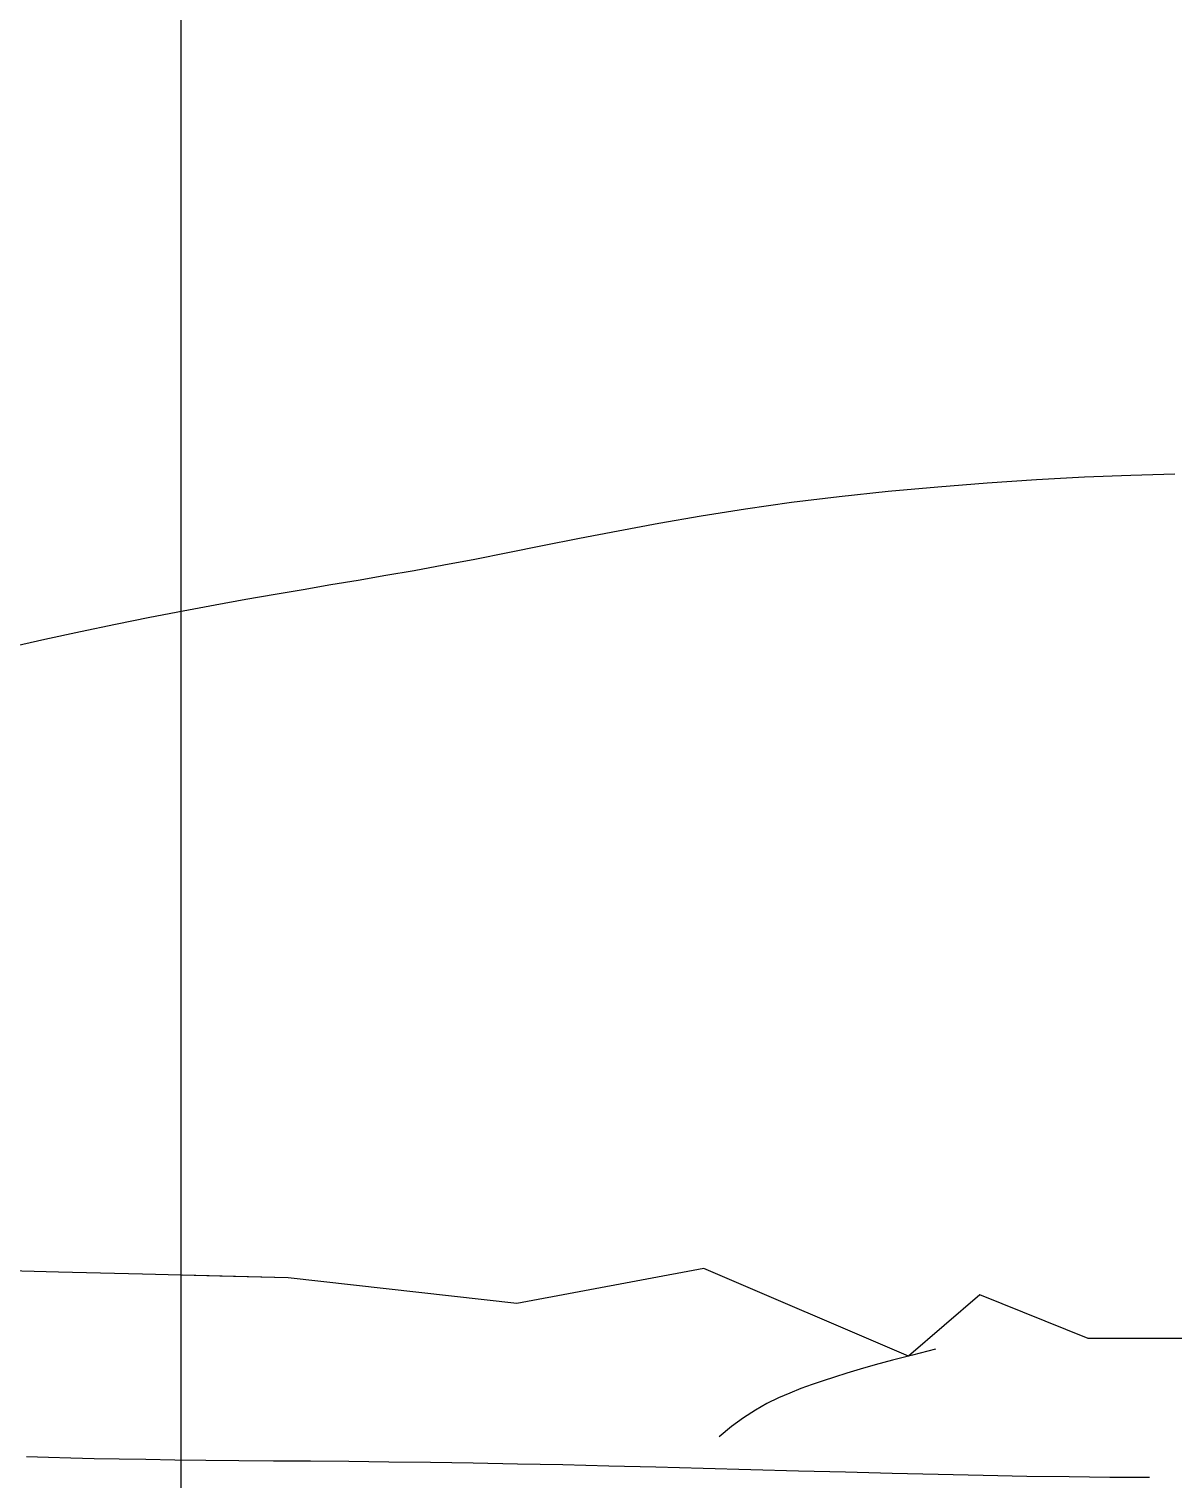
# Model space of a CAD drawing. Header units: millimetres. Extents: x 104198 to 1296755, y -81101 to 81453.
# Drawn here: x 634735.6 to 634869.2, y -26157.3 to -25988 of the extents above; entities that cross this region are included whole.
import ezdxf

# ---------------------------------------------------------------- set-up
doc = ezdxf.new("R2010")
doc.units = ezdxf.units.MM
doc.linetypes.add('HIDDEN2', pattern=[0.1875, 0.125, -0.0625])
doc.layers.add('0家具', color=51, linetype='Continuous')
doc.styles.add('黑体', font='simhei.ttf', dxfattribs={"width": 0.7})
doc.dimstyles.new('立面标注', dxfattribs={"dimtxt": 100, "dimasz": 35, "dimexe": 20, "dimexo": 100, "dimtad": 1, "dimdec": 0, "dimtxsty": '黑体', "dimblk": 'ARCHTICK', "dimcen": 80, "dimdle": 20, "dimclrd": 251, "dimclre": 251, "dimclrt": 256, "dimadec": 0, "dimazin": 0, "dimtfac": 1, "dimtdec": 0, "dimtix": 1, "dimtmove": 2, "dimatfit": 3, "dimldrblk": 'DOT', "dimfxl": 200, "dimfxlon": 1, "dimarcsym": 0})

# ---------------------------------------------------------------- blocks, each defined once
blk = doc.blocks.new('ghfdhrhr')
at = {"color": 250, "linetype": 'HIDDEN2', "ltscale": 600}
for p, q in [((634739.1, -32635.4, 0), (634728.76, -32635.14, 0)), ((634739.1, -32635.4, 0), (634728.76, -32635.14, 0)), ((634739.1, -32635.4, 0), (634728.76, -32635.14, 0)), ((634739.1, -32635.4, 0), (634728.76, -32635.14, 0)), ((634739.1, -32635.4, 0), (634728.76, -32635.14, 0)), ((634739.1, -32635.4, 0), (634728.76, -32635.14, 0)), ((634739.1, -32635.4, 0), (634728.76, -32635.14, 0)), ((634739.1, -32635.4, 0), (634728.76, -32635.14, 0)), ((634739.1, -32635.4, 0), (634728.76, -32635.14, 0)), ((634739.1, -32635.4, 0), (634728.76, -32635.14, 0)), ((634739.1, -32635.4, 0), (634728.76, -32635.14, 0)), ((634739.1, -32635.4, 0), (634728.76, -32635.14, 0)), ((634748.91, -32635.65, 0), (634739.1, -32635.4, 0)), ((634748.91, -32635.65, 0), (634739.1, -32635.4, 0)), ((634748.91, -32635.65, 0), (634739.1, -32635.4, 0)), ((634748.91, -32635.65, 0), (634739.1, -32635.4, 0)), ((634748.91, -32635.65, 0), (634739.1, -32635.4, 0)), ((634748.91, -32635.65, 0), (634739.1, -32635.4, 0)), ((634748.91, -32635.65, 0), (634739.1, -32635.4, 0)), ((634748.91, -32635.65, 0), (634739.1, -32635.4, 0)), ((634748.91, -32635.65, 0), (634739.1, -32635.4, 0)), ((634748.91, -32635.65, 0), (634739.1, -32635.4, 0)), ((634748.91, -32635.65, 0), (634739.1, -32635.4, 0)), ((634748.91, -32635.65, 0), (634739.1, -32635.4, 0)), ((634757.92, -32635.88, 0), (634748.91, -32635.65, 0)), ((634757.92, -32635.88, 0), (634748.91, -32635.65, 0)), ((634757.92, -32635.88, 0), (634748.91, -32635.65, 0)), ((634757.92, -32635.88, 0), (634748.91, -32635.65, 0)), ((634757.92, -32635.88, 0), (634748.91, -32635.65, 0)), ((634757.92, -32635.88, 0), (634748.91, -32635.65, 0)), ((634757.92, -32635.88, 0), (634748.91, -32635.65, 0)), ((634757.92, -32635.88, 0), (634748.91, -32635.65, 0)), ((634757.92, -32635.88, 0), (634748.91, -32635.65, 0)), ((634757.92, -32635.88, 0), (634748.91, -32635.65, 0)), ((634757.92, -32635.88, 0), (634748.91, -32635.65, 0)), ((634757.92, -32635.88, 0), (634748.91, -32635.65, 0)), ((634765.9, -32636.1), (634753.61, -32635.75)), ((634765.9, -32636.1), (634753.61, -32635.75)), ((634765.9, -32636.1), (634753.61, -32635.75)), ((634765.9, -32636.1), (634753.61, -32635.75)), ((634765.9, -32636.1), (634753.61, -32635.75)), ((634765.9, -32636.1), (634753.61, -32635.75)), ((634765.9, -32636.1), (634753.61, -32635.75)), ((634765.9, -32636.1), (634753.61, -32635.75)), ((634765.9, -32636.1), (634753.61, -32635.75)), ((634765.9, -32636.1), (634753.61, -32635.75)), ((634765.9, -32636.1), (634753.61, -32635.75)), ((634765.9, -32636.1), (634753.61, -32635.75)), ((634765.9, -32636.1, 0), (634757.92, -32635.88, 0)), ((634765.9, -32636.1, 0), (634757.92, -32635.88, 0)), ((634765.9, -32636.1, 0), (634757.92, -32635.88, 0)), ((634765.9, -32636.1, 0), (634757.92, -32635.88, 0)), ((634765.9, -32636.1, 0), (634757.92, -32635.88, 0)), ((634765.9, -32636.1, 0), (634757.92, -32635.88, 0)), ((634765.9, -32636.1, 0), (634757.92, -32635.88, 0)), ((634765.9, -32636.1, 0), (634757.92, -32635.88, 0)), ((634765.9, -32636.1, 0), (634757.92, -32635.88, 0)), ((634765.9, -32636.1, 0), (634757.92, -32635.88, 0)), ((634765.9, -32636.1, 0), (634757.92, -32635.88, 0)), ((634765.9, -32636.1, 0), (634757.92, -32635.88, 0)), ((634792.6, -32639.07), (634765.9, -32636.1)), ((634792.6, -32639.07), (634765.9, -32636.1)), ((634792.6, -32639.07), (634765.9, -32636.1)), ((634792.6, -32639.07), (634765.9, -32636.1)), ((634792.6, -32639.07), (634765.9, -32636.1)), ((634792.6, -32639.07), (634765.9, -32636.1)), ((634792.6, -32639.07), (634765.9, -32636.1)), ((634792.6, -32639.07), (634765.9, -32636.1)), ((634792.6, -32639.07), (634765.9, -32636.1)), ((634792.6, -32639.07), (634765.9, -32636.1)), ((634792.6, -32639.07), (634765.9, -32636.1)), ((634792.6, -32639.07), (634765.9, -32636.1)), ((634814.46, -32634.99), (634792.6, -32639.07)), ((634814.46, -32634.99), (634792.6, -32639.07)), ((634814.46, -32634.99), (634792.6, -32639.07)), ((634814.46, -32634.99), (634792.6, -32639.07)), ((634814.46, -32634.99), (634792.6, -32639.07)), ((634814.46, -32634.99), (634792.6, -32639.07)), ((634814.46, -32634.99), (634792.6, -32639.07)), ((634814.46, -32634.99), (634792.6, -32639.07)), ((634814.46, -32634.99), (634792.6, -32639.07)), ((634814.46, -32634.99), (634792.6, -32639.07)), ((634814.46, -32634.99), (634792.6, -32639.07)), ((634814.46, -32634.99), (634792.6, -32639.07)), ((634838.34, -32645.22), (634814.46, -32634.99)), ((634838.34, -32645.22), (634814.46, -32634.99)), ((634838.34, -32645.22), (634814.46, -32634.99)), ((634838.34, -32645.22), (634814.46, -32634.99)), ((634838.34, -32645.22), (634814.46, -32634.99)), ((634838.34, -32645.22), (634814.46, -32634.99)), ((634838.34, -32645.22), (634814.46, -32634.99)), ((634838.34, -32645.22), (634814.46, -32634.99)), ((634838.34, -32645.22), (634814.46, -32634.99)), ((634838.34, -32645.22), (634814.46, -32634.99)), ((634838.34, -32645.22), (634814.46, -32634.99)), ((634838.34, -32645.22), (634814.46, -32634.99)), ((634846.67, -32638.05), (634838.34, -32645.22)), ((634846.67, -32638.05), (634838.34, -32645.22)), ((634846.67, -32638.05), (634838.34, -32645.22)), ((634846.67, -32638.05), (634838.34, -32645.22)), ((634846.67, -32638.05), (634838.34, -32645.22)), ((634846.67, -32638.05), (634838.34, -32645.22)), ((634846.67, -32638.05), (634838.34, -32645.22)), ((634846.67, -32638.05), (634838.34, -32645.22)), ((634846.67, -32638.05), (634838.34, -32645.22)), ((634846.67, -32638.05), (634838.34, -32645.22)), ((634846.67, -32638.05), (634838.34, -32645.22)), ((634846.67, -32638.05), (634838.34, -32645.22)), ((634859.32, -32643.16), (634846.67, -32638.05)), ((634859.32, -32643.16), (634846.67, -32638.05)), ((634859.32, -32643.16), (634846.67, -32638.05)), ((634859.32, -32643.16), (634846.67, -32638.05)), ((634859.32, -32643.16), (634846.67, -32638.05)), ((634859.32, -32643.16), (634846.67, -32638.05)), ((634859.32, -32643.16), (634846.67, -32638.05)), ((634859.32, -32643.16), (634846.67, -32638.05)), ((634859.32, -32643.16), (634846.67, -32638.05)), ((634859.32, -32643.16), (634846.67, -32638.05)), ((634859.32, -32643.16), (634846.67, -32638.05)), ((634859.32, -32643.16), (634846.67, -32638.05)), ((634874.27, -32643.16), (634859.32, -32643.16)), ((634874.27, -32643.16), (634859.32, -32643.16)), ((634874.27, -32643.16), (634859.32, -32643.16)), ((634874.27, -32643.16), (634859.32, -32643.16)), ((634874.27, -32643.16), (634859.32, -32643.16)), ((634874.27, -32643.16), (634859.32, -32643.16)), ((634874.27, -32643.16), (634859.32, -32643.16)), ((634874.27, -32643.16), (634859.32, -32643.16)), ((634874.27, -32643.16), (634859.32, -32643.16)), ((634874.27, -32643.16), (634859.32, -32643.16)), ((634874.27, -32643.16), (634859.32, -32643.16)), ((634874.27, -32643.16), (634859.32, -32643.16)), ((634737.92, -32657.06), (634735.37, -32657)), ((634737.92, -32657.06), (634735.37, -32657)), ((634737.92, -32657.06), (634735.37, -32657)), ((634737.92, -32657.06), (634735.37, -32657)), ((634737.92, -32657.06), (634735.37, -32657)), ((634737.92, -32657.06), (634735.37, -32657)), ((634737.92, -32657.06), (634735.37, -32657)), ((634737.92, -32657.06), (634735.37, -32657)), ((634737.92, -32657.06), (634735.37, -32657)), ((634737.92, -32657.06), (634735.37, -32657)), ((634737.92, -32657.06), (634735.37, -32657)), ((634737.92, -32657.06), (634735.37, -32657)), ((634740.53, -32657.13), (634737.92, -32657.06)), ((634740.53, -32657.13), (634737.92, -32657.06)), ((634740.53, -32657.13), (634737.92, -32657.06)), ((634740.53, -32657.13), (634737.92, -32657.06)), ((634740.53, -32657.13), (634737.92, -32657.06)), ((634740.53, -32657.13), (634737.92, -32657.06)), ((634740.53, -32657.13), (634737.92, -32657.06)), ((634740.53, -32657.13), (634737.92, -32657.06)), ((634740.53, -32657.13), (634737.92, -32657.06)), ((634740.53, -32657.13), (634737.92, -32657.06)), ((634740.53, -32657.13), (634737.92, -32657.06)), ((634740.53, -32657.13), (634737.92, -32657.06)), ((634743.27, -32657.2), (634740.53, -32657.13)), ((634743.27, -32657.2), (634740.53, -32657.13)), ((634743.27, -32657.2), (634740.53, -32657.13)), ((634743.27, -32657.2), (634740.53, -32657.13)), ((634743.27, -32657.2), (634740.53, -32657.13)), ((634743.27, -32657.2), (634740.53, -32657.13)), ((634743.27, -32657.2), (634740.53, -32657.13)), ((634743.27, -32657.2), (634740.53, -32657.13)), ((634743.27, -32657.2), (634740.53, -32657.13)), ((634743.27, -32657.2), (634740.53, -32657.13)), ((634743.27, -32657.2), (634740.53, -32657.13)), ((634743.27, -32657.2), (634740.53, -32657.13)), ((634746.18, -32657.26), (634743.27, -32657.2)), ((634746.18, -32657.26), (634743.27, -32657.2)), ((634746.18, -32657.26), (634743.27, -32657.2)), ((634746.18, -32657.26), (634743.27, -32657.2)), ((634746.18, -32657.26), (634743.27, -32657.2)), ((634746.18, -32657.26), (634743.27, -32657.2)), ((634746.18, -32657.26), (634743.27, -32657.2)), ((634746.18, -32657.26), (634743.27, -32657.2)), ((634746.18, -32657.26), (634743.27, -32657.2)), ((634746.18, -32657.26), (634743.27, -32657.2)), ((634746.18, -32657.26), (634743.27, -32657.2)), ((634746.18, -32657.26), (634743.27, -32657.2)), ((634749.29, -32657.31), (634746.18, -32657.26)), ((634749.29, -32657.31), (634746.18, -32657.26)), ((634749.29, -32657.31), (634746.18, -32657.26)), ((634749.29, -32657.31), (634746.18, -32657.26)), ((634749.29, -32657.31), (634746.18, -32657.26)), ((634749.29, -32657.31), (634746.18, -32657.26)), ((634749.29, -32657.31), (634746.18, -32657.26)), ((634749.29, -32657.31), (634746.18, -32657.26)), ((634749.29, -32657.31), (634746.18, -32657.26)), ((634749.29, -32657.31), (634746.18, -32657.26)), ((634749.29, -32657.31), (634746.18, -32657.26)), ((634749.29, -32657.31), (634746.18, -32657.26)), ((634752.66, -32657.36), (634749.29, -32657.31)), ((634752.66, -32657.36), (634749.29, -32657.31)), ((634752.66, -32657.36), (634749.29, -32657.31)), ((634752.66, -32657.36), (634749.29, -32657.31)), ((634752.66, -32657.36), (634749.29, -32657.31)), ((634752.66, -32657.36), (634749.29, -32657.31)), ((634752.66, -32657.36), (634749.29, -32657.31)), ((634752.66, -32657.36), (634749.29, -32657.31)), ((634752.66, -32657.36), (634749.29, -32657.31)), ((634752.66, -32657.36), (634749.29, -32657.31)), ((634752.66, -32657.36), (634749.29, -32657.31)), ((634752.66, -32657.36), (634749.29, -32657.31)), ((634756.28, -32657.4), (634752.66, -32657.36)), ((634756.28, -32657.4), (634752.66, -32657.36)), ((634756.28, -32657.4), (634752.66, -32657.36)), ((634756.28, -32657.4), (634752.66, -32657.36)), ((634756.28, -32657.4), (634752.66, -32657.36)), ((634756.28, -32657.4), (634752.66, -32657.36)), ((634756.28, -32657.4), (634752.66, -32657.36)), ((634756.28, -32657.4), (634752.66, -32657.36)), ((634756.28, -32657.4), (634752.66, -32657.36)), ((634756.28, -32657.4), (634752.66, -32657.36)), ((634756.28, -32657.4), (634752.66, -32657.36)), ((634756.28, -32657.4), (634752.66, -32657.36)), ((634760.13, -32657.43), (634756.28, -32657.4)), ((634760.13, -32657.43), (634756.28, -32657.4)), ((634760.13, -32657.43), (634756.28, -32657.4)), ((634760.13, -32657.43), (634756.28, -32657.4)), ((634760.13, -32657.43), (634756.28, -32657.4)), ((634760.13, -32657.43), (634756.28, -32657.4)), ((634760.13, -32657.43), (634756.28, -32657.4)), ((634760.13, -32657.43), (634756.28, -32657.4)), ((634760.13, -32657.43), (634756.28, -32657.4)), ((634760.13, -32657.43), (634756.28, -32657.4)), ((634760.13, -32657.43), (634756.28, -32657.4)), ((634760.13, -32657.43), (634756.28, -32657.4)), ((634764.21, -32657.47), (634760.13, -32657.43)), ((634764.21, -32657.47), (634760.13, -32657.43)), ((634764.21, -32657.47), (634760.13, -32657.43)), ((634764.21, -32657.47), (634760.13, -32657.43)), ((634764.21, -32657.47), (634760.13, -32657.43)), ((634764.21, -32657.47), (634760.13, -32657.43)), ((634764.21, -32657.47), (634760.13, -32657.43)), ((634764.21, -32657.47), (634760.13, -32657.43)), ((634764.21, -32657.47), (634760.13, -32657.43)), ((634764.21, -32657.47), (634760.13, -32657.43)), ((634764.21, -32657.47), (634760.13, -32657.43)), ((634764.21, -32657.47), (634760.13, -32657.43)), ((634768.5, -32657.5), (634764.21, -32657.47)), ((634768.5, -32657.5), (634764.21, -32657.47)), ((634768.5, -32657.5), (634764.21, -32657.47)), ((634768.5, -32657.5), (634764.21, -32657.47)), ((634768.5, -32657.5), (634764.21, -32657.47)), ((634768.5, -32657.5), (634764.21, -32657.47)), ((634768.5, -32657.5), (634764.21, -32657.47)), ((634768.5, -32657.5), (634764.21, -32657.47)), ((634768.5, -32657.5), (634764.21, -32657.47)), ((634768.5, -32657.5), (634764.21, -32657.47)), ((634768.5, -32657.5), (634764.21, -32657.47)), ((634768.5, -32657.5), (634764.21, -32657.47)), ((634772.99, -32657.54), (634768.5, -32657.5)), ((634772.99, -32657.54), (634768.5, -32657.5)), ((634772.99, -32657.54), (634768.5, -32657.5)), ((634772.99, -32657.54), (634768.5, -32657.5)), ((634772.99, -32657.54), (634768.5, -32657.5)), ((634772.99, -32657.54), (634768.5, -32657.5)), ((634772.99, -32657.54), (634768.5, -32657.5)), ((634772.99, -32657.54), (634768.5, -32657.5)), ((634772.99, -32657.54), (634768.5, -32657.5)), ((634772.99, -32657.54), (634768.5, -32657.5)), ((634772.99, -32657.54), (634768.5, -32657.5)), ((634772.99, -32657.54), (634768.5, -32657.5)), ((634777.66, -32657.59), (634772.99, -32657.54)), ((634777.66, -32657.59), (634772.99, -32657.54)), ((634777.66, -32657.59), (634772.99, -32657.54)), ((634777.66, -32657.59), (634772.99, -32657.54)), ((634777.66, -32657.59), (634772.99, -32657.54)), ((634777.66, -32657.59), (634772.99, -32657.54)), ((634777.66, -32657.59), (634772.99, -32657.54)), ((634777.66, -32657.59), (634772.99, -32657.54)), ((634777.66, -32657.59), (634772.99, -32657.54)), ((634777.66, -32657.59), (634772.99, -32657.54)), ((634777.66, -32657.59), (634772.99, -32657.54)), ((634777.66, -32657.59), (634772.99, -32657.54)), ((634782.51, -32657.65), (634777.66, -32657.59)), ((634782.51, -32657.65), (634777.66, -32657.59)), ((634782.51, -32657.65), (634777.66, -32657.59)), ((634782.51, -32657.65), (634777.66, -32657.59)), ((634782.51, -32657.65), (634777.66, -32657.59)), ((634782.51, -32657.65), (634777.66, -32657.59)), ((634782.51, -32657.65), (634777.66, -32657.59)), ((634782.51, -32657.65), (634777.66, -32657.59)), ((634782.51, -32657.65), (634777.66, -32657.59)), ((634782.51, -32657.65), (634777.66, -32657.59)), ((634782.51, -32657.65), (634777.66, -32657.59)), ((634782.51, -32657.65), (634777.66, -32657.59)), ((634787.52, -32657.73), (634782.51, -32657.65)), ((634787.52, -32657.73), (634782.51, -32657.65)), ((634787.52, -32657.73), (634782.51, -32657.65)), ((634787.52, -32657.73), (634782.51, -32657.65)), ((634787.52, -32657.73), (634782.51, -32657.65)), ((634787.52, -32657.73), (634782.51, -32657.65)), ((634787.52, -32657.73), (634782.51, -32657.65)), ((634787.52, -32657.73), (634782.51, -32657.65)), ((634787.52, -32657.73), (634782.51, -32657.65)), ((634787.52, -32657.73), (634782.51, -32657.65)), ((634787.52, -32657.73), (634782.51, -32657.65)), ((634787.52, -32657.73), (634782.51, -32657.65)), ((634792.68, -32657.82), (634787.52, -32657.73)), ((634792.68, -32657.82), (634787.52, -32657.73)), ((634792.68, -32657.82), (634787.52, -32657.73)), ((634792.68, -32657.82), (634787.52, -32657.73)), ((634792.68, -32657.82), (634787.52, -32657.73)), ((634792.68, -32657.82), (634787.52, -32657.73)), ((634792.68, -32657.82), (634787.52, -32657.73)), ((634792.68, -32657.82), (634787.52, -32657.73)), ((634792.68, -32657.82), (634787.52, -32657.73)), ((634792.68, -32657.82), (634787.52, -32657.73)), ((634792.68, -32657.82), (634787.52, -32657.73)), ((634792.68, -32657.82), (634787.52, -32657.73)), ((634797.97, -32657.93), (634792.68, -32657.82)), ((634797.97, -32657.93), (634792.68, -32657.82)), ((634797.97, -32657.93), (634792.68, -32657.82)), ((634797.97, -32657.93), (634792.68, -32657.82)), ((634797.97, -32657.93), (634792.68, -32657.82)), ((634797.97, -32657.93), (634792.68, -32657.82)), ((634797.97, -32657.93), (634792.68, -32657.82)), ((634797.97, -32657.93), (634792.68, -32657.82)), ((634797.97, -32657.93), (634792.68, -32657.82)), ((634797.97, -32657.93), (634792.68, -32657.82)), ((634797.97, -32657.93), (634792.68, -32657.82)), ((634797.97, -32657.93), (634792.68, -32657.82)), ((634803.37, -32658.06), (634797.97, -32657.93)), ((634803.37, -32658.06), (634797.97, -32657.93)), ((634803.37, -32658.06), (634797.97, -32657.93)), ((634803.37, -32658.06), (634797.97, -32657.93)), ((634803.37, -32658.06), (634797.97, -32657.93)), ((634803.37, -32658.06), (634797.97, -32657.93)), ((634803.37, -32658.06), (634797.97, -32657.93)), ((634803.37, -32658.06), (634797.97, -32657.93)), ((634803.37, -32658.06), (634797.97, -32657.93)), ((634803.37, -32658.06), (634797.97, -32657.93)), ((634803.37, -32658.06), (634797.97, -32657.93)), ((634803.37, -32658.06), (634797.97, -32657.93)), ((634808.85, -32658.19), (634803.37, -32658.06)), ((634808.85, -32658.19), (634803.37, -32658.06)), ((634808.85, -32658.19), (634803.37, -32658.06)), ((634808.85, -32658.19), (634803.37, -32658.06)), ((634808.85, -32658.19), (634803.37, -32658.06)), ((634808.85, -32658.19), (634803.37, -32658.06)), ((634808.85, -32658.19), (634803.37, -32658.06)), ((634808.85, -32658.19), (634803.37, -32658.06)), ((634808.85, -32658.19), (634803.37, -32658.06)), ((634808.85, -32658.19), (634803.37, -32658.06)), ((634808.85, -32658.19), (634803.37, -32658.06)), ((634808.85, -32658.19), (634803.37, -32658.06)), ((634814.38, -32658.34), (634808.85, -32658.19)), ((634814.38, -32658.34), (634808.85, -32658.19)), ((634814.38, -32658.34), (634808.85, -32658.19)), ((634814.38, -32658.34), (634808.85, -32658.19)), ((634814.38, -32658.34), (634808.85, -32658.19)), ((634814.38, -32658.34), (634808.85, -32658.19)), ((634814.38, -32658.34), (634808.85, -32658.19)), ((634814.38, -32658.34), (634808.85, -32658.19)), ((634814.38, -32658.34), (634808.85, -32658.19)), ((634814.38, -32658.34), (634808.85, -32658.19)), ((634814.38, -32658.34), (634808.85, -32658.19)), ((634814.38, -32658.34), (634808.85, -32658.19)), ((634819.94, -32658.49), (634814.38, -32658.34)), ((634819.94, -32658.49), (634814.38, -32658.34)), ((634819.94, -32658.49), (634814.38, -32658.34)), ((634819.94, -32658.49), (634814.38, -32658.34)), ((634819.94, -32658.49), (634814.38, -32658.34)), ((634819.94, -32658.49), (634814.38, -32658.34)), ((634819.94, -32658.49), (634814.38, -32658.34)), ((634819.94, -32658.49), (634814.38, -32658.34)), ((634819.94, -32658.49), (634814.38, -32658.34)), ((634819.94, -32658.49), (634814.38, -32658.34)), ((634819.94, -32658.49), (634814.38, -32658.34)), ((634819.94, -32658.49), (634814.38, -32658.34)), ((634825.49, -32658.64), (634819.94, -32658.49)), ((634825.49, -32658.64), (634819.94, -32658.49)), ((634825.49, -32658.64), (634819.94, -32658.49)), ((634825.49, -32658.64), (634819.94, -32658.49)), ((634825.49, -32658.64), (634819.94, -32658.49)), ((634825.49, -32658.64), (634819.94, -32658.49)), ((634825.49, -32658.64), (634819.94, -32658.49)), ((634825.49, -32658.64), (634819.94, -32658.49)), ((634825.49, -32658.64), (634819.94, -32658.49)), ((634825.49, -32658.64), (634819.94, -32658.49)), ((634825.49, -32658.64), (634819.94, -32658.49)), ((634825.49, -32658.64), (634819.94, -32658.49)), ((634831, -32658.79), (634825.49, -32658.64)), ((634831, -32658.79), (634825.49, -32658.64)), ((634831, -32658.79), (634825.49, -32658.64)), ((634831, -32658.79), (634825.49, -32658.64)), ((634831, -32658.79), (634825.49, -32658.64)), ((634831, -32658.79), (634825.49, -32658.64)), ((634831, -32658.79), (634825.49, -32658.64)), ((634831, -32658.79), (634825.49, -32658.64)), ((634831, -32658.79), (634825.49, -32658.64)), ((634831, -32658.79), (634825.49, -32658.64)), ((634831, -32658.79), (634825.49, -32658.64)), ((634831, -32658.79), (634825.49, -32658.64)), ((634836.45, -32658.93), (634831, -32658.79)), ((634836.45, -32658.93), (634831, -32658.79)), ((634836.45, -32658.93), (634831, -32658.79)), ((634836.45, -32658.93), (634831, -32658.79)), ((634836.45, -32658.93), (634831, -32658.79)), ((634836.45, -32658.93), (634831, -32658.79)), ((634836.45, -32658.93), (634831, -32658.79)), ((634836.45, -32658.93), (634831, -32658.79)), ((634836.45, -32658.93), (634831, -32658.79)), ((634836.45, -32658.93), (634831, -32658.79)), ((634836.45, -32658.93), (634831, -32658.79)), ((634836.45, -32658.93), (634831, -32658.79)), ((634841.81, -32659.06), (634836.45, -32658.93)), ((634841.81, -32659.06), (634836.45, -32658.93)), ((634841.81, -32659.06), (634836.45, -32658.93)), ((634841.81, -32659.06), (634836.45, -32658.93)), ((634841.81, -32659.06), (634836.45, -32658.93)), ((634841.81, -32659.06), (634836.45, -32658.93)), ((634841.81, -32659.06), (634836.45, -32658.93)), ((634841.81, -32659.06), (634836.45, -32658.93)), ((634841.81, -32659.06), (634836.45, -32658.93)), ((634841.81, -32659.06), (634836.45, -32658.93)), ((634841.81, -32659.06), (634836.45, -32658.93)), ((634841.81, -32659.06), (634836.45, -32658.93)), ((634847.06, -32659.17), (634841.81, -32659.06)), ((634847.06, -32659.17), (634841.81, -32659.06)), ((634847.06, -32659.17), (634841.81, -32659.06)), ((634847.06, -32659.17), (634841.81, -32659.06)), ((634847.06, -32659.17), (634841.81, -32659.06)), ((634847.06, -32659.17), (634841.81, -32659.06)), ((634847.06, -32659.17), (634841.81, -32659.06)), ((634847.06, -32659.17), (634841.81, -32659.06)), ((634847.06, -32659.17), (634841.81, -32659.06)), ((634847.06, -32659.17), (634841.81, -32659.06)), ((634847.06, -32659.17), (634841.81, -32659.06)), ((634847.06, -32659.17), (634841.81, -32659.06)), ((634852.15, -32659.26), (634847.06, -32659.17)), ((634852.15, -32659.26), (634847.06, -32659.17)), ((634852.15, -32659.26), (634847.06, -32659.17)), ((634852.15, -32659.26), (634847.06, -32659.17)), ((634852.15, -32659.26), (634847.06, -32659.17)), ((634852.15, -32659.26), (634847.06, -32659.17)), ((634852.15, -32659.26), (634847.06, -32659.17)), ((634852.15, -32659.26), (634847.06, -32659.17)), ((634852.15, -32659.26), (634847.06, -32659.17)), ((634852.15, -32659.26), (634847.06, -32659.17)), ((634852.15, -32659.26), (634847.06, -32659.17)), ((634852.15, -32659.26), (634847.06, -32659.17)), ((634857.09, -32659.33), (634852.15, -32659.26)), ((634857.09, -32659.33), (634852.15, -32659.26)), ((634857.09, -32659.33), (634852.15, -32659.26)), ((634857.09, -32659.33), (634852.15, -32659.26)), ((634857.09, -32659.33), (634852.15, -32659.26)), ((634857.09, -32659.33), (634852.15, -32659.26)), ((634857.09, -32659.33), (634852.15, -32659.26)), ((634857.09, -32659.33), (634852.15, -32659.26)), ((634857.09, -32659.33), (634852.15, -32659.26)), ((634857.09, -32659.33), (634852.15, -32659.26)), ((634857.09, -32659.33), (634852.15, -32659.26)), ((634857.09, -32659.33), (634852.15, -32659.26)), ((634861.87, -32659.38), (634857.09, -32659.33)), ((634861.87, -32659.38), (634857.09, -32659.33)), ((634861.87, -32659.38), (634857.09, -32659.33)), ((634861.87, -32659.38), (634857.09, -32659.33)), ((634861.87, -32659.38), (634857.09, -32659.33)), ((634861.87, -32659.38), (634857.09, -32659.33)), ((634861.87, -32659.38), (634857.09, -32659.33)), ((634861.87, -32659.38), (634857.09, -32659.33)), ((634861.87, -32659.38), (634857.09, -32659.33)), ((634861.87, -32659.38), (634857.09, -32659.33)), ((634861.87, -32659.38), (634857.09, -32659.33)), ((634861.87, -32659.38), (634857.09, -32659.33)), ((634866.48, -32659.41), (634861.87, -32659.38)), ((634866.48, -32659.41), (634861.87, -32659.38)), ((634866.48, -32659.41), (634861.87, -32659.38)), ((634866.48, -32659.41), (634861.87, -32659.38)), ((634866.48, -32659.41), (634861.87, -32659.38)), ((634866.48, -32659.41), (634861.87, -32659.38)), ((634866.48, -32659.41), (634861.87, -32659.38)), ((634866.48, -32659.41), (634861.87, -32659.38)), ((634866.48, -32659.41), (634861.87, -32659.38)), ((634866.48, -32659.41), (634861.87, -32659.38)), ((634866.48, -32659.41), (634861.87, -32659.38)), ((634866.48, -32659.41), (634861.87, -32659.38))]:
    blk.add_line(p, q, dxfattribs=at)
for points in [[(634869.46, -32542.25), (634864.3, -32542.39), (634858.88, -32542.61), (634853.27, -32542.91), (634847.54, -32543.29), (634841.75, -32543.74), (634835.97, -32544.27), (634830.26, -32544.88), (634824.69, -32545.56), (634819.31, -32546.33), (634814.14, -32547.14), (634809.19, -32548), (634804.44, -32548.88), (634799.92, -32549.76), (634795.62, -32550.61), (634791.54, -32551.43), (634787.7, -32552.19), (634784.07, -32552.88), (634780.63, -32553.51), (634777.32, -32554.09), (634774.09, -32554.64), (634770.89, -32555.18), (634767.67, -32555.73), (634764.38, -32556.29), (634760.96, -32556.89), (634757.38, -32557.53), (634753.64, -32558.23), (634749.76, -32558.98), (634745.76, -32559.79), (634741.67, -32560.64), (634737.48, -32561.55), (634733.23, -32562.5)], [(634869.46, -32542.25), (634864.3, -32542.39), (634858.88, -32542.61), (634853.27, -32542.91), (634847.54, -32543.29), (634841.75, -32543.74), (634835.97, -32544.27), (634830.26, -32544.88), (634824.69, -32545.56), (634819.31, -32546.33), (634814.14, -32547.14), (634809.19, -32548), (634804.44, -32548.88), (634799.92, -32549.76), (634795.62, -32550.61), (634791.54, -32551.43), (634787.7, -32552.19), (634784.07, -32552.88), (634780.63, -32553.51), (634777.32, -32554.09), (634774.09, -32554.64), (634770.89, -32555.18), (634767.67, -32555.73), (634764.38, -32556.29), (634760.96, -32556.89), (634757.38, -32557.53), (634753.64, -32558.23), (634749.76, -32558.98), (634745.76, -32559.79), (634741.67, -32560.64), (634737.48, -32561.55), (634733.23, -32562.5)], [(634869.46, -32542.25), (634864.3, -32542.39), (634858.88, -32542.61), (634853.27, -32542.91), (634847.54, -32543.29), (634841.75, -32543.74), (634835.97, -32544.27), (634830.26, -32544.88), (634824.69, -32545.56), (634819.31, -32546.33), (634814.14, -32547.14), (634809.19, -32548), (634804.44, -32548.88), (634799.92, -32549.76), (634795.62, -32550.61), (634791.54, -32551.43), (634787.7, -32552.19), (634784.07, -32552.88), (634780.63, -32553.51), (634777.32, -32554.09), (634774.09, -32554.64), (634770.89, -32555.18), (634767.67, -32555.73), (634764.38, -32556.29), (634760.96, -32556.89), (634757.38, -32557.53), (634753.64, -32558.23), (634749.76, -32558.98), (634745.76, -32559.79), (634741.67, -32560.64), (634737.48, -32561.55), (634733.23, -32562.5)], [(634869.46, -32542.25), (634864.3, -32542.39), (634858.88, -32542.61), (634853.27, -32542.91), (634847.54, -32543.29), (634841.75, -32543.74), (634835.97, -32544.27), (634830.26, -32544.88), (634824.69, -32545.56), (634819.31, -32546.33), (634814.14, -32547.14), (634809.19, -32548), (634804.44, -32548.88), (634799.92, -32549.76), (634795.62, -32550.61), (634791.54, -32551.43), (634787.7, -32552.19), (634784.07, -32552.88), (634780.63, -32553.51), (634777.32, -32554.09), (634774.09, -32554.64), (634770.89, -32555.18), (634767.67, -32555.73), (634764.38, -32556.29), (634760.96, -32556.89), (634757.38, -32557.53), (634753.64, -32558.23), (634749.76, -32558.98), (634745.76, -32559.79), (634741.67, -32560.64), (634737.48, -32561.55), (634733.23, -32562.5)], [(634869.46, -32542.25), (634864.3, -32542.39), (634858.88, -32542.61), (634853.27, -32542.91), (634847.54, -32543.29), (634841.75, -32543.74), (634835.97, -32544.27), (634830.26, -32544.88), (634824.69, -32545.56), (634819.31, -32546.33), (634814.14, -32547.14), (634809.19, -32548), (634804.44, -32548.88), (634799.92, -32549.76), (634795.62, -32550.61), (634791.54, -32551.43), (634787.7, -32552.19), (634784.07, -32552.88), (634780.63, -32553.51), (634777.32, -32554.09), (634774.09, -32554.64), (634770.89, -32555.18), (634767.67, -32555.73), (634764.38, -32556.29), (634760.96, -32556.89), (634757.38, -32557.53), (634753.64, -32558.23), (634749.76, -32558.98), (634745.76, -32559.79), (634741.67, -32560.64), (634737.48, -32561.55), (634733.23, -32562.5)], [(634869.46, -32542.25), (634864.3, -32542.39), (634858.88, -32542.61), (634853.27, -32542.91), (634847.54, -32543.29), (634841.75, -32543.74), (634835.97, -32544.27), (634830.26, -32544.88), (634824.69, -32545.56), (634819.31, -32546.33), (634814.14, -32547.14), (634809.19, -32548), (634804.44, -32548.88), (634799.92, -32549.76), (634795.62, -32550.61), (634791.54, -32551.43), (634787.7, -32552.19), (634784.07, -32552.88), (634780.63, -32553.51), (634777.32, -32554.09), (634774.09, -32554.64), (634770.89, -32555.18), (634767.67, -32555.73), (634764.38, -32556.29), (634760.96, -32556.89), (634757.38, -32557.53), (634753.64, -32558.23), (634749.76, -32558.98), (634745.76, -32559.79), (634741.67, -32560.64), (634737.48, -32561.55), (634733.23, -32562.5)], [(634869.46, -32542.25), (634864.3, -32542.39), (634858.88, -32542.61), (634853.27, -32542.91), (634847.54, -32543.29), (634841.75, -32543.74), (634835.97, -32544.27), (634830.26, -32544.88), (634824.69, -32545.56), (634819.31, -32546.33), (634814.14, -32547.14), (634809.19, -32548), (634804.44, -32548.88), (634799.92, -32549.76), (634795.62, -32550.61), (634791.54, -32551.43), (634787.7, -32552.19), (634784.07, -32552.88), (634780.63, -32553.51), (634777.32, -32554.09), (634774.09, -32554.64), (634770.89, -32555.18), (634767.67, -32555.73), (634764.38, -32556.29), (634760.96, -32556.89), (634757.38, -32557.53), (634753.64, -32558.23), (634749.76, -32558.98), (634745.76, -32559.79), (634741.67, -32560.64), (634737.48, -32561.55), (634733.23, -32562.5)], [(634869.46, -32542.25), (634864.3, -32542.39), (634858.88, -32542.61), (634853.27, -32542.91), (634847.54, -32543.29), (634841.75, -32543.74), (634835.97, -32544.27), (634830.26, -32544.88), (634824.69, -32545.56), (634819.31, -32546.33), (634814.14, -32547.14), (634809.19, -32548), (634804.44, -32548.88), (634799.92, -32549.76), (634795.62, -32550.61), (634791.54, -32551.43), (634787.7, -32552.19), (634784.07, -32552.88), (634780.63, -32553.51), (634777.32, -32554.09), (634774.09, -32554.64), (634770.89, -32555.18), (634767.67, -32555.73), (634764.38, -32556.29), (634760.96, -32556.89), (634757.38, -32557.53), (634753.64, -32558.23), (634749.76, -32558.98), (634745.76, -32559.79), (634741.67, -32560.64), (634737.48, -32561.55), (634733.23, -32562.5)], [(634869.46, -32542.25), (634864.3, -32542.39), (634858.88, -32542.61), (634853.27, -32542.91), (634847.54, -32543.29), (634841.75, -32543.74), (634835.97, -32544.27), (634830.26, -32544.88), (634824.69, -32545.56), (634819.31, -32546.33), (634814.14, -32547.14), (634809.19, -32548), (634804.44, -32548.88), (634799.92, -32549.76), (634795.62, -32550.61), (634791.54, -32551.43), (634787.7, -32552.19), (634784.07, -32552.88), (634780.63, -32553.51), (634777.32, -32554.09), (634774.09, -32554.64), (634770.89, -32555.18), (634767.67, -32555.73), (634764.38, -32556.29), (634760.96, -32556.89), (634757.38, -32557.53), (634753.64, -32558.23), (634749.76, -32558.98), (634745.76, -32559.79), (634741.67, -32560.64), (634737.48, -32561.55), (634733.23, -32562.5)], [(634869.46, -32542.25), (634864.3, -32542.39), (634858.88, -32542.61), (634853.27, -32542.91), (634847.54, -32543.29), (634841.75, -32543.74), (634835.97, -32544.27), (634830.26, -32544.88), (634824.69, -32545.56), (634819.31, -32546.33), (634814.14, -32547.14), (634809.19, -32548), (634804.44, -32548.88), (634799.92, -32549.76), (634795.62, -32550.61), (634791.54, -32551.43), (634787.7, -32552.19), (634784.07, -32552.88), (634780.63, -32553.51), (634777.32, -32554.09), (634774.09, -32554.64), (634770.89, -32555.18), (634767.67, -32555.73), (634764.38, -32556.29), (634760.96, -32556.89), (634757.38, -32557.53), (634753.64, -32558.23), (634749.76, -32558.98), (634745.76, -32559.79), (634741.67, -32560.64), (634737.48, -32561.55), (634733.23, -32562.5)], [(634869.46, -32542.25), (634864.3, -32542.39), (634858.88, -32542.61), (634853.27, -32542.91), (634847.54, -32543.29), (634841.75, -32543.74), (634835.97, -32544.27), (634830.26, -32544.88), (634824.69, -32545.56), (634819.31, -32546.33), (634814.14, -32547.14), (634809.19, -32548), (634804.44, -32548.88), (634799.92, -32549.76), (634795.62, -32550.61), (634791.54, -32551.43), (634787.7, -32552.19), (634784.07, -32552.88), (634780.63, -32553.51), (634777.32, -32554.09), (634774.09, -32554.64), (634770.89, -32555.18), (634767.67, -32555.73), (634764.38, -32556.29), (634760.96, -32556.89), (634757.38, -32557.53), (634753.64, -32558.23), (634749.76, -32558.98), (634745.76, -32559.79), (634741.67, -32560.64), (634737.48, -32561.55), (634733.23, -32562.5)], [(634869.46, -32542.25), (634864.3, -32542.39), (634858.88, -32542.61), (634853.27, -32542.91), (634847.54, -32543.29), (634841.75, -32543.74), (634835.97, -32544.27), (634830.26, -32544.88), (634824.69, -32545.56), (634819.31, -32546.33), (634814.14, -32547.14), (634809.19, -32548), (634804.44, -32548.88), (634799.92, -32549.76), (634795.62, -32550.61), (634791.54, -32551.43), (634787.7, -32552.19), (634784.07, -32552.88), (634780.63, -32553.51), (634777.32, -32554.09), (634774.09, -32554.64), (634770.89, -32555.18), (634767.67, -32555.73), (634764.38, -32556.29), (634760.96, -32556.89), (634757.38, -32557.53), (634753.64, -32558.23), (634749.76, -32558.98), (634745.76, -32559.79), (634741.67, -32560.64), (634737.48, -32561.55), (634733.23, -32562.5)], [(634841.49, -32644.41), (634838.81, -32645.1), (634836.48, -32645.71), (634834.46, -32646.25), (634832.69, -32646.75), (634831.13, -32647.22), (634829.7, -32647.66), (634828.38, -32648.1), (634827.09, -32648.55), (634825.79, -32649.02), (634824.49, -32649.54), (634823.16, -32650.11), (634821.82, -32650.77), (634820.46, -32651.54), (634819.08, -32652.42), (634817.68, -32653.45), (634816.25, -32654.64)], [(634841.49, -32644.41), (634838.81, -32645.1), (634836.48, -32645.71), (634834.46, -32646.25), (634832.69, -32646.75), (634831.13, -32647.22), (634829.7, -32647.66), (634828.38, -32648.1), (634827.09, -32648.55), (634825.79, -32649.02), (634824.49, -32649.54), (634823.16, -32650.11), (634821.82, -32650.77), (634820.46, -32651.54), (634819.08, -32652.42), (634817.68, -32653.45), (634816.25, -32654.64)], [(634841.49, -32644.41), (634838.81, -32645.1), (634836.48, -32645.71), (634834.46, -32646.25), (634832.69, -32646.75), (634831.13, -32647.22), (634829.7, -32647.66), (634828.38, -32648.1), (634827.09, -32648.55), (634825.79, -32649.02), (634824.49, -32649.54), (634823.16, -32650.11), (634821.82, -32650.77), (634820.46, -32651.54), (634819.08, -32652.42), (634817.68, -32653.45), (634816.25, -32654.64)], [(634841.49, -32644.41), (634838.81, -32645.1), (634836.48, -32645.71), (634834.46, -32646.25), (634832.69, -32646.75), (634831.13, -32647.22), (634829.7, -32647.66), (634828.38, -32648.1), (634827.09, -32648.55), (634825.79, -32649.02), (634824.49, -32649.54), (634823.16, -32650.11), (634821.82, -32650.77), (634820.46, -32651.54), (634819.08, -32652.42), (634817.68, -32653.45), (634816.25, -32654.64)], [(634841.49, -32644.41), (634838.81, -32645.1), (634836.48, -32645.71), (634834.46, -32646.25), (634832.69, -32646.75), (634831.13, -32647.22), (634829.7, -32647.66), (634828.38, -32648.1), (634827.09, -32648.55), (634825.79, -32649.02), (634824.49, -32649.54), (634823.16, -32650.11), (634821.82, -32650.77), (634820.46, -32651.54), (634819.08, -32652.42), (634817.68, -32653.45), (634816.25, -32654.64)], [(634841.49, -32644.41), (634838.81, -32645.1), (634836.48, -32645.71), (634834.46, -32646.25), (634832.69, -32646.75), (634831.13, -32647.22), (634829.7, -32647.66), (634828.38, -32648.1), (634827.09, -32648.55), (634825.79, -32649.02), (634824.49, -32649.54), (634823.16, -32650.11), (634821.82, -32650.77), (634820.46, -32651.54), (634819.08, -32652.42), (634817.68, -32653.45), (634816.25, -32654.64)], [(634841.49, -32644.41), (634838.81, -32645.1), (634836.48, -32645.71), (634834.46, -32646.25), (634832.69, -32646.75), (634831.13, -32647.22), (634829.7, -32647.66), (634828.38, -32648.1), (634827.09, -32648.55), (634825.79, -32649.02), (634824.49, -32649.54), (634823.16, -32650.11), (634821.82, -32650.77), (634820.46, -32651.54), (634819.08, -32652.42), (634817.68, -32653.45), (634816.25, -32654.64)], [(634841.49, -32644.41), (634838.81, -32645.1), (634836.48, -32645.71), (634834.46, -32646.25), (634832.69, -32646.75), (634831.13, -32647.22), (634829.7, -32647.66), (634828.38, -32648.1), (634827.09, -32648.55), (634825.79, -32649.02), (634824.49, -32649.54), (634823.16, -32650.11), (634821.82, -32650.77), (634820.46, -32651.54), (634819.08, -32652.42), (634817.68, -32653.45), (634816.25, -32654.64)], [(634841.49, -32644.41), (634838.81, -32645.1), (634836.48, -32645.71), (634834.46, -32646.25), (634832.69, -32646.75), (634831.13, -32647.22), (634829.7, -32647.66), (634828.38, -32648.1), (634827.09, -32648.55), (634825.79, -32649.02), (634824.49, -32649.54), (634823.16, -32650.11), (634821.82, -32650.77), (634820.46, -32651.54), (634819.08, -32652.42), (634817.68, -32653.45), (634816.25, -32654.64)], [(634841.49, -32644.41), (634838.81, -32645.1), (634836.48, -32645.71), (634834.46, -32646.25), (634832.69, -32646.75), (634831.13, -32647.22), (634829.7, -32647.66), (634828.38, -32648.1), (634827.09, -32648.55), (634825.79, -32649.02), (634824.49, -32649.54), (634823.16, -32650.11), (634821.82, -32650.77), (634820.46, -32651.54), (634819.08, -32652.42), (634817.68, -32653.45), (634816.25, -32654.64)], [(634841.49, -32644.41), (634838.81, -32645.1), (634836.48, -32645.71), (634834.46, -32646.25), (634832.69, -32646.75), (634831.13, -32647.22), (634829.7, -32647.66), (634828.38, -32648.1), (634827.09, -32648.55), (634825.79, -32649.02), (634824.49, -32649.54), (634823.16, -32650.11), (634821.82, -32650.77), (634820.46, -32651.54), (634819.08, -32652.42), (634817.68, -32653.45), (634816.25, -32654.64)], [(634841.49, -32644.41), (634838.81, -32645.1), (634836.48, -32645.71), (634834.46, -32646.25), (634832.69, -32646.75), (634831.13, -32647.22), (634829.7, -32647.66), (634828.38, -32648.1), (634827.09, -32648.55), (634825.79, -32649.02), (634824.49, -32649.54), (634823.16, -32650.11), (634821.82, -32650.77), (634820.46, -32651.54), (634819.08, -32652.42), (634817.68, -32653.45), (634816.25, -32654.64)]]:
    blk.add_lwpolyline(points, dxfattribs=at)
blk = doc.blocks.new('_ArchTick')
at = {"color": 2, "linetype": 'ByBlock', "const_width": 0.4}
blk.add_lwpolyline([(-0.5, -0.5), (0.5, 0.5)], dxfattribs=at)
blk = doc.blocks.new('_Dot')
at = {"color": 2, "linetype": 'ByBlock', "lineweight": -2}
blk.add_line((-0.5, 0), (-1, 0), dxfattribs=at)
at = {"color": 2, "linetype": 'ByBlock', "const_width": 0.5}
blk.add_lwpolyline([(-0.25, 0, 1), (0.25, 0, 1)], format="xyb", close=True, dxfattribs=at)

msp = doc.modelspace()

# ---------------------------------------------------------------- block references
at = {"color": 2}
msp.add_blockref('ghfdhrhr', (0, 6502.26), dxfattribs=at)

# ---------------------------------------------------------------- leaders
at = {"layer": '0家具', "color": 51}
msp.add_leader([(634753.43, -26511.4), (634753.43, -23491.59), (635863.64, -23491.59)], dimstyle='立面标注', dxfattribs=at)

doc.saveas('drawing.dxf')
